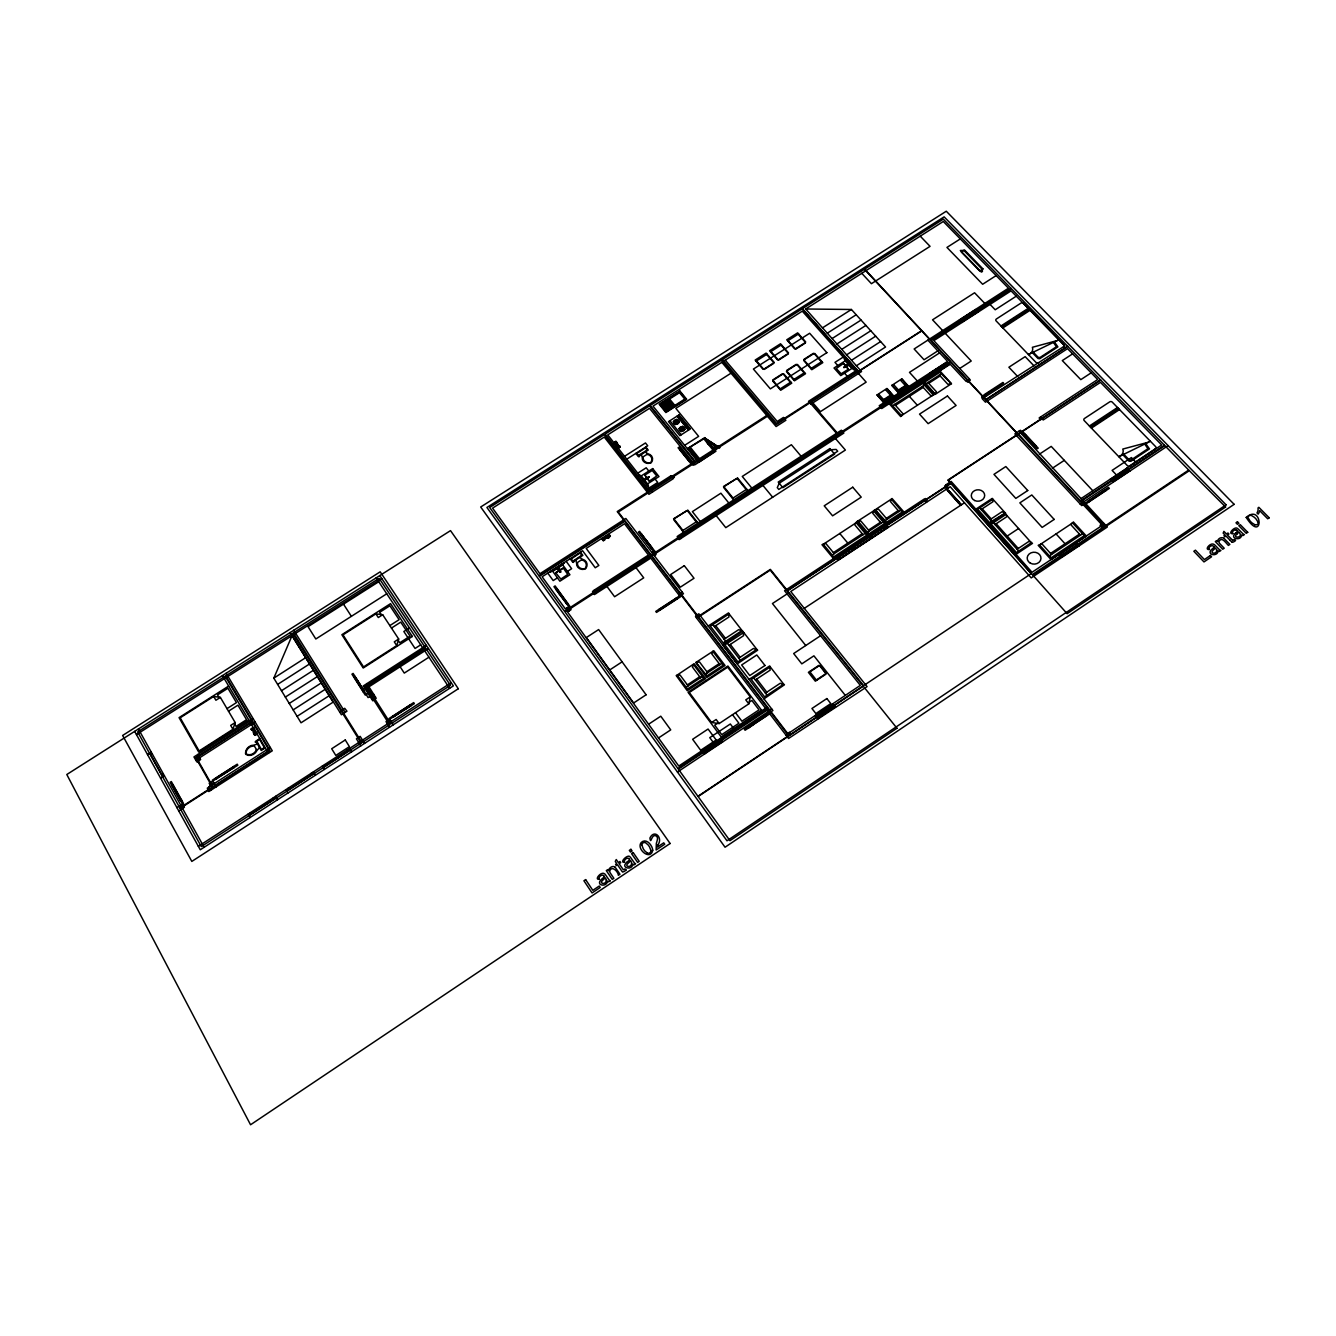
<?xml version="1.0" encoding="UTF-8"?>
<svg xmlns="http://www.w3.org/2000/svg" width="1336" height="1336" viewBox="0 0 1336 1336"><rect width="100%" height="100%" fill="white"/><g stroke="black" fill="none" stroke-linecap="round" stroke-linejoin="round"><path stroke-width="1.5" d="M557.63 569.119C561.036 566.13 561.821 577.169 558.248 569.67M581.861 555.158L573.094 561.053L571.223 559.2M571.14 558.999L579.908 553.071L581.761 554.908M683.297 429.173C680.024 432.613 680.642 425.249 683.347 428.739M677.669 421.925C674.847 425.867 674.53 418.318 677.653 421.692M608.615 870.621L607.763 869.636L606.31 870.604L612.255 879.405L613.859 878.32L610.619 873.51A7.899 7.365 -31.1 0 1 610.034 872.525L609.734 871.322A1.954 1.82 -31.7 0 1 609.8 870.738C611.955 865.01 618.418 872.141 618.351 875.314L619.954 874.245L616.03 868.483A8.601 7.999 -32 0 0 615.161 867.381M647.576 477.403L649.196 476.818L648.06 478.021M557.713 569.253L558.899 568.551L557.93 569.403M900.698 416.598L889.192 403.706L922.959 381.846L935.4 394.37L924.679 382.113L939.776 372.343L951.549 383.866L939.893 370.874M886.553 523.795L874.913 509.651L886.687 522.209L902.351 511.938L891.396 499.246L892.047 498.495L904.138 512.256M898.577 393.051L891.747 385.236L898.66 392.166L907.745 386.288L901.75 378.806L908.781 386.455M857.027 521.758L868.667 535.536L856.977 521.474L857.979 521.124L868.817 533.949L884.532 523.629L873.627 510.886L874.295 510.135L886.302 523.962M883.68 402.704L876.917 394.805L883.764 401.802L892.865 395.924L886.887 388.409L893.884 396.091M748.811 703.872L750.281 696.874L727.652 667.182L689.293 692.482L711.604 722.509L719.152 723.561L748.811 703.872L745.772 699.864L750.281 696.874M742.682 631.644L743.701 632.512L724.897 644.887L737.906 661.854L756.677 649.463L757.696 650.181L737.305 663.825L722.726 644.77L742.799 631.076L741.881 630.609L723.21 642.9L710.368 626.15L728.955 613.959L728.571 612.873L708.197 626.033M845.154 367.25C841.246 366.031 851.717 363.776 847.926 365.78M712.806 651.267L713.858 650.816L725.047 665.495L706.794 677.536L695.789 662.289L707.028 675.849L723.277 665.144L712.823 651.367L696.574 662.021M681.343 431.678L681.577 430.71M682.445 427.169L682.663 426.201M675.665 424.664L675.899 423.696M676.751 420.155L676.985 419.203M657.663 845.137C663.508 838.34 654.54 828.454 649.914 838.006C650.682 844.068 651.1 837.889 653.504 835.952C655.776 834.532 658.23 837.138 657.395 839.476A28.807 26.72 -28.1 0 1 656.343 843.317L656.143 849.98L664.727 844.235L663.741 842.816L657.379 847.091A7.582 7.098 -25.9 0 1 657.679 845.137M396.742 645.605L398.696 639.025L382.68 614.727L375.884 613.859L342.985 634.85L363.542 666.914L396.742 645.605L394.287 641.848L398.696 639.025M232.948 729.289L235.169 722.542L220.39 697.409L213.693 696.44L180.176 717.783L199.114 750.949L232.948 729.289L230.677 725.415L235.169 722.542M559.483 571.324L560.686 572.292L560.369 570.806M673.561 518.785L687.773 510.202M647.242 450.048L638.224 455.509M636.821 453.422L645.321 447.894L647.158 449.614M273.813 678.137L292.05 635.635L333.115 702.168L301.034 722.793L273.813 678.137L305.66 657.696M846.824 365.246L846.991 364.862M646.273 479.323L648.995 477.035L645.639 478.488M723.494 486.488L737.572 478.054M989.174 524.13L1005.524 512.89L989.558 522.56L977.685 509.233L992.782 499.263L992.281 498.378L975.848 509.166M763.975 698.878L784.466 684.767L783.514 684.283L764.559 696.858L751.266 679.506L770.12 667.015L769.72 665.896L749.045 679.373M848.393 369.254L843.6 363.425L848.443 369.22L841.146 373.763L836.286 368.519L843.35 363.459M644.787 475.098L649.212 481.227L656.761 476L652.202 470.489L644.82 475.065L649.496 481.194M259.518 747.609L256.98 750.465A7.398 6.246 -38.4 0 1 246.041 754.456A2.438 2.054 -38.6 0 1 245.507 753.521A7.415 6.262 -38.4 0 1 253.84 745.137L257.43 744.052M717.599 448.094L705.041 438.509L717.599 448.094L715.745 449.497L708.063 443.919M855.107 523.445L854.773 524.864L863.089 534.717M1236.652 534.283C1232.293 537.773 1241.662 538.475 1240.192 533.999A5.01 4.192 7.3 0 0 1239.123 532.563L1238.706 532.062A15.815 13.226 6.7 0 1 1236.718 534.166L1236.752 534.183M1235.499 533.281L1235.048 533.682A9.402 7.866 7.6 0 0 1234.314 534.433C1230.673 538.876 1241.445 541.147 1241.645 534.868A4.208 3.524 7.5 0 0 1242.847 535.619L1244.4 534.567A4.275 3.557 7.5 0 1 1242.981 533.782A17.685 14.713 7.5 0 1 1242.129 532.997L1238.739 529.557A8.45 7.081 7.1 0 0 1237.837 528.755C1235.199 525.215 1226.799 534.717 1232.911 533.565M627.202 862.021L626.701 862.455A9.268 8.667 -30 0 0 625.866 863.273C621.273 867.832 632.078 870.955 632.897 863.991A4.142 3.874 -29.2 0 0 633.949 864.86L635.635 863.741A4.208 3.925 -29 0 1 634.366 862.805A17.401 16.232 -27.6 0 1 633.681 861.904L630.943 857.979A8.35 7.782 -30.2 0 0 630.191 857.044C628.087 853.203 618.535 863.256 624.63 862.271M1071.489 523.662L1071.222 525.098L1080.457 535.168M846.774 365.329C842.131 368.369 851.834 363.926 845.07 367.266L844.569 366.832M646.24 479.14L647.793 477.971M645.288 478.722L645.889 479.54M717.415 447.961L715.779 449.13L707.312 443.051M902.501 414.928L902.802 413.575L894.602 404.407M610.285 880.725L608.598 881.843A4.158 3.891 -32.3 0 1 607.546 880.975C606.995 887.321 596.157 885.835 600.515 880.257A9.302 8.684 -33.1 0 1 601.267 879.522L601.851 878.988A19.94 18.47 -32.6 0 0 604.406 876.6L604.289 876.416M1050.564 553.438L1079.505 534.116M1049.411 555.893L1082.561 533.765M787.088 733.848L789.509 732.228L790.778 733.865L787.138 736.303L786.086 734.934L787.305 734.115M789.743 732.512L860.334 685.368L784.566 590.762L923.928 499.246L926.566 502.269M815.494 715.829L833.096 704.072M1103.736 523.278L1100.029 525.349L1101.415 526.835L1104.889 524.514M786.553 735.852L790.361 733.314M1100.747 526.367L1032.027 572.292L951.115 481.394L945.821 484.868L948.476 487.857M1059.448 554.473L1076.398 543.151M817.599 718.551L835.217 706.777M1061.736 556.995L1078.703 545.656M818.968 665.328L808.397 672.359L815.344 681.193L825.949 674.146M809.9 671.858L819.235 665.662M765.545 708.347L678.788 766.046L567.533 611.971L571.056 609.7L559.467 594.286M1080.874 498.712L1161.669 444.988L1100.48 382.363L1043.266 419.938L1040.544 417.032M702.552 750.749L720.288 738.958M1110.684 479.373L1127.317 468.318M704.573 753.487L722.308 741.68M771.674 708.915L767.899 711.437L769.903 713.758L754.088 724.079M1112.988 481.795L1129.621 470.723M677.452 772.024L768.116 711.721M1080.173 504.206L1168.115 445.606M816.329 680.024L825.681 673.812M753.37 723.127L744.286 729.172L745.104 730.258L754.189 724.212M753.671 722.926L770.288 711.871M748.11 727.001L765.561 715.228L766.279 716.163M770.488 712.138L772.909 710.535L698.828 613.792L696.473 615.328M1088.556 500.967L1105.189 489.911M748.644 727.702L766.096 715.929M1017.047 549.313L1028.77 541.514L1030.457 541.748M1089.057 501.518L1105.69 490.446M1085.817 504.023L1109.331 488.375L1108.412 487.406L1081.692 505.592L1014.876 433.883L1020.403 430.259L1021.856 431.812M1031.709 542.433L1016.462 552.586L991.195 524.213L1006.325 514.193M1016.045 554.323L1032.528 543.351M1039.542 544.938L1072.591 522.927M658.514 737.956L670.722 729.874L660.769 716.196L648.595 724.229M990.11 519.62L1002 511.738L1004.355 512.774M820.571 635.719L793.668 653.538L801.8 663.858L813.908 655.826L845.304 695.388M755.341 679.957L770.171 670.138L769.67 667.315M994.969 524.547L1006.609 516.832L1006.81 515.429M711.604 722.509L716.146 719.503L719.152 723.561M717.482 723.327L714.71 725.164L721.757 734.65L738.908 723.244L732.495 714.693M749.145 702.318L751.901 700.481L759.032 709.867L741.931 721.223L735.501 712.706M765.428 693.083L780.308 683.214L783.063 684.583M1007.177 536.07L1018.566 528.522M804.272 608.364L964.458 502.787M705.659 674.045L721.908 663.341M1039.425 454.156L1051.215 446.391L1092.815 490.763M686.136 687.188L702.435 676.45M1089.408 426L1117.497 407.497M738.791 658.164L753.521 648.444L756.226 649.764M1090.092 426.702L1118.165 408.181M1090.76 427.403L1118.85 408.883M1091.428 428.121L1119.518 409.567M981.108 509.534L992.982 501.701L992.431 499.497M1052.467 468.168L1064.308 460.352M832.161 555.024L865.16 533.348M924.128 499.497L925.564 498.545L926.967 500.165L926.249 501.902M946.038 485.102L944.602 486.053L961.569 504.757M836.085 557.413L885.935 524.681M1024.512 435.068L1025.463 434.45M838.123 559.901L888.006 527.119M948.159 487.506L946.022 488.909L955.073 499.13M787.088 593.919L772.442 603.538L805.758 645.538M948.142 491.314L949.094 490.679M724.095 639.243L738.758 629.607L741.43 630.909M677.118 675.097L694.169 663.708L705.575 678.638L687.255 690.712L676.183 675.548L677.218 675.198L687.489 689.009L703.805 678.27L693.467 664.51M677.469 675.515L680.057 675.031L688.124 685.886M693.718 664.827L692.349 666.948L700.465 677.753M696.924 662.439L699.513 661.955L707.629 672.743M713.123 651.784L711.771 653.889L719.937 664.627M728.938 645.321L743.618 635.652L743.15 632.897M1035.083 446.408L1036.018 445.773M958.463 502.954L959.415 502.336M706.878 671.741L719.169 663.641M687.372 684.867L699.713 676.751M696.674 615.579L695.488 616.347L696.457 617.616L770.371 569.386L787.372 590.579L950.714 483.281L947.892 480.092L1017.748 434.233L950.881 362.273L651.834 555.86L698.277 616.564M857.862 521.04L873.627 510.886M875.715 509.4L891.329 499.13M823.277 544.303L856.192 522.727M858.246 521.441L860.785 520.94L869.302 531.01M873.894 511.187L872.642 513.174L881.192 523.211M876.049 509.767L878.587 509.283L887.154 519.286M891.663 499.547L890.411 501.534L899.011 511.504M1091.178 372.844L1080.807 379.641L1062.304 360.586L1072.608 353.856M714.359 626.567L728.972 616.981L728.504 614.243M833.397 552.62L862.221 533.682M868.5 530.075L880.391 522.276M886.369 518.351L898.21 510.569M867.398 532.262L883.096 521.958M885.25 520.539L900.915 510.252M1021.172 433.499L1023.276 432.112L1038.206 448.144L1037.27 448.762L1021.622 431.962M1042.731 419.354L1040.827 419.354M609.734 669.937L622.125 661.821M682.312 592.232L678.655 594.62L650.766 558.081L594.42 594.57L592.533 591.414L594.002 590.462M680.926 595.004L655.759 611.42L656.51 612.422L680.525 596.758L678.805 594.52M659.45 609.35L676.417 598.277M681.126 595.255L683.464 593.735L625.832 518.485L539.928 573.728L492.566 508.131L604.273 437.089L648.929 494.303L673.277 478.672L670.973 475.766L650.198 489.11M659.85 609.901L676.834 598.829M1002.234 327.27L1029.538 309.601M248.813 815.544L276.385 797.692M286.789 790.962L314.194 773.21M323.095 767.448L350.366 749.797M1002.868 327.921L1030.156 310.253M932.194 375.416L948.309 364.978M654.323 555.692L656.059 554.557L638.424 532.112L639.577 531.377L645.121 538.892M926.098 383.666L941.195 373.88M892.582 405.71L924.362 385.152M928.72 383.332L940.143 375.917M895.454 405.359L923.209 387.39M959.716 368.486L971.222 361.021L945.237 333.299M901.433 415.613L933.296 394.955M935.217 393.652L936.419 391.765L927.935 382.48M950.364 383.833L947.875 384.317L939.358 375.065M935.551 394.12L950.731 384.183M640.629 534.985L641.764 534.25M556.093 589.627L557.262 588.875M1016.262 296.191L995.203 309.768L990.043 304.408M674.329 518.735L686.838 510.653M724.229 486.521L736.637 478.505M937.822 350.867L924.061 359.768L914.141 348.98L1008.463 288.209L943.283 221.492L805.675 309L861.553 371.542L810.952 404.123L808.53 401.318L855.641 371.007L802.285 311.154L652.987 406.111L698.461 462.473L694.937 464.744L649.513 408.315L607.763 434.868L652.486 492.032M939.659 352.854L909.482 372.36L917.364 381.027M877.418 394.704L886.469 388.759M892.298 385.085L901.332 379.173M877.568 394.871L879.055 394.571L884.031 400.165M886.653 389.01L885.935 390.129L890.912 395.706M892.448 385.252L893.934 384.968L898.928 390.513M901.516 379.407L900.798 380.526L905.808 386.071M404.39 708.581L389.11 718.467L393.268 724.813M404.691 708.397L413.676 702.586L414.344 703.621L405.376 709.433M651.317 548.946L652.469 548.194M392.868 716.38L410.169 705.041M566.447 603.922L567.616 603.171M883.564 399.648L890.461 395.189M898.46 389.995L905.34 385.553M393.302 717.065L410.603 705.709M682.412 530.81L696.757 521.524M732.495 498.411L746.724 489.21M882.929 400.867L892.03 394.988M897.825 391.231L906.91 385.352M386.922 723.21L390.68 720.772M1000.981 325.967L1028.269 308.315M198.346 846.323L451.217 682.679M654.657 551.033L652.051 552.72L654.69 551.1L645.271 538.809M678.554 535.569L841.363 430.209L843.851 433.064L679.122 539.627L677.168 536.554L678.605 535.619L680.909 538.575M567.132 607.847L569.771 606.143L555.125 585.919L553.972 586.671L559.3 594.052M1001.616 326.619L1028.904 308.967M930.14 373.195L946.255 362.774M420.706 644.837L415.062 648.461L403.839 631.51L409.451 627.92M856.393 365.763L885.551 347.009L851.399 309.484L805.675 309M996.138 275.583L982.645 284.267L946.957 247.427L960.3 238.91M181.729 800.214L180.494 801.015L172.16 785.334M216.131 778.053L233.733 766.747M216.482 778.637L234.067 767.332M265.313 747.859L261.238 750.498L255.727 741.179L259.802 738.558M854.005 369.17L844.836 358.9M426.351 645.388L363.208 685.986L372.777 700.815L376.184 698.26L366.932 683.598M213.727 782.562L209.919 785L210.487 786.002M176.903 807.612L183.516 803.454L171.325 781.543L170.106 782.328L174.548 790.311M270.323 747.509L208.8 787.088L210.687 790.428M208.833 787.154L207.314 788.14L208.833 791.547L272.277 750.799L226.151 673.244M921.556 330.727L858.397 371.375L802.452 308.666L864.442 269.254L950.197 361.538L838.206 434.016L810.768 402.303L921.723 330.911M365.246 689.192L428.438 648.528M363.275 691.998L364.461 691.23M178.773 810.985L184.401 807.261L174.699 790.578M550.348 572.242L564.31 563.091M602.135 538.876L603.371 538.158L603.505 539.043M607.696 535.285L608.932 534.584L609.884 536.304M603.104 538.508L604.957 537.322M606.344 536.421L608.197 535.235L609.166 536.771M605.258 537.723L602.419 539.727L603.12 540.663L604.807 539.577L604.106 538.659M607.379 536.354L609.667 535.068L610.368 536.003L608.682 537.072L607.98 536.154M558.181 569.804L559.951 570.906M559.233 569.153L559.984 570.789M607.429 537.974L608.748 537.89L607.429 537.974A6.029 5.177 -20.4 0 0 606.661 536.671L607.312 536.254A6.029 5.177 -19.9 0 0 608.364 537.373M343.218 709.266L344.705 708.297L346.959 711.203L341.415 714.777L290.096 632.579M367.918 693.351L365.229 695.087L351.936 674.179L353.121 673.411L357.964 681.026M555.676 572.96L563.241 568.017L567.75 574.413L560.836 579.089L555.642 572.66L563.291 568.101M339.711 712.055L343.452 709.65M428.94 657.195L404.274 673.093L400.115 666.747M369.888 696.44L368.085 697.592L358.131 681.276M369.988 696.624L373.713 694.219M557.446 577.853L553.204 580.575L547.91 573.278M567.466 571.39L571.624 568.718L566.297 561.454M959.749 320.039L975.631 309.802M371.709 699.329L375.449 696.924M961.786 322.193L977.685 311.939M1040.644 544.203L1042.347 544.337L1051.515 554.49M277.637 684.399L309.534 663.975M281.478 690.729L313.426 670.271M391.481 628.07L400.75 622.125L410.069 636.17L399.765 642.766L398.262 640.478M248.813 720.02L198.73 752.085L179.057 717.632L228.656 686.053M285.353 697.075L317.333 676.6M836.904 343.97L865.895 325.416M160.604 778.187L164.395 775.765M253.322 718.918L193.954 756.928L196.075 760.668L199.866 758.247M637.74 473.195L646.207 467.767L648.812 471.074M684.633 445.322L698.644 436.354L675.832 408.348L731.026 373.178M639.526 474.647L648.16 485.97M639.243 475.115L648.444 485.502L647.726 485.97M195.824 760.201L255.226 722.141M679.924 450.048L680.859 449.447M793.534 379.691L804.573 372.627M810.835 368.602L821.857 361.555M289.244 703.454L321.258 682.946M779.756 389.16L790.812 382.063M841.747 349.381L870.771 330.777M252.504 728.304L251.084 729.205L251.719 730.291L253.139 729.389M253.389 727.736L251.469 729.272M705.124 438.058L687.639 448.562L704.757 437.607L715.896 451.267L698.728 462.306L715.528 450.8M251.652 729.59L254.174 727.97M251.853 729.907L254.024 728.821M691.363 448.595L690.512 449.13L699.012 459.667L699.864 459.116M254.825 730.157L253.105 731.26L253.84 732.512L255.56 731.41M255.009 731.894A6.246 5.26 -37.5 0 1 253.406 732.729L253.907 733.581A6.262 5.294 -37.8 0 1 255.36 732.462M171.876 785.518L173.096 784.733M256.295 732.813L255.66 733.648M254.441 734.299L255.61 733.548M254.625 734.616L257.163 732.996M293.152 709.884L325.182 689.326M843.216 357.079L834.967 362.357L837.806 365.563M846.606 354.825L875.681 336.171M254.825 734.95L256.996 733.848M256.111 734.416L254.708 735.318L254.057 734.232L255.343 733.113L256.245 734.633L255.076 735.368L254.174 733.865M688.808 461.104L689.743 460.502L680.642 449.581M353.873 677.218L355.059 676.45M649.246 487.907L657.746 482.446L655.091 479.056M256.378 742.282L255.093 741.897L256.646 742.732M297.093 716.33L329.14 695.739M671.123 475.95L672.91 475.967M692.766 462.039L690.645 463.392L678.087 447.76L679.022 447.159L692.215 463.559M851.483 360.286L880.608 341.582M672.96 478.255L674.363 477.353L673.144 475.8M694.62 464.344L693.217 465.245L691.981 463.709M147.528 754.573L151.302 752.168M150.868 755.09L152.387 754.122M226.986 708.648L236.439 702.619L227.922 688.257L217.534 694.87L218.904 697.192M624.547 456.311L645.472 442.951L647.71 445.773L626.768 459.166M778.437 359.718L788.04 353.589M795.638 348.729L805.207 342.617M228.489 711.203L237.942 705.174L246.542 719.686L236.071 726.4L234.668 724.045M763.975 369.087L773.594 362.941M764.242 369.421L773.878 363.275M778.721 360.035L788.323 353.906M795.922 349.063L805.491 342.934M382.68 614.727L378.305 617.533L375.884 613.859M832.094 338.559L861.035 320.072M786.62 370.473L796.256 364.31M803.871 359.434L813.474 353.288M772.859 379.892L782.529 373.713M786.904 370.79L796.54 364.628M804.155 359.751L813.774 353.606M389.845 625.599L399.113 619.67L389.895 605.776L379.691 612.289L381.178 614.543M773.143 380.226L782.812 374.047M161.79 774.763L163.309 773.778M136.456 734.583L381.779 578.571M378.739 581.728L308.048 626.684L315.814 638.992L386.755 593.785M660.619 403.856L679.072 392.116M678.822 393.101L660.919 404.507L666.163 410.954L684.099 399.531M661.888 405.693L669.637 400.767M662.038 405.877L669.787 400.95M662.539 406.495L670.288 401.551M662.689 406.678L670.438 401.735M663.14 407.229L670.889 402.286M663.291 407.413L671.039 402.47M663.758 407.998L671.507 403.071M663.909 408.181L671.657 403.255M664.359 408.732L672.108 403.806M664.51 408.933L672.259 403.99M664.961 409.484L672.709 404.541M665.111 409.668L672.86 404.724M614.777 442.249L616.096 441.398L616.831 442.35L615.512 443.185M614.927 442.433L616.013 441.748M665.562 410.219L673.311 405.276M613.875 443.519L616.23 442.016M665.712 410.402L673.461 405.459L669.119 400.132M615.362 443.001L616.447 442.3M616.163 444.521L615.712 443.936A5.878 4.91 -18.6 0 0 617.032 442.917L617.616 443.652A5.895 4.943 -18.4 0 0 616.096 444.437M666.747 411.421L685.234 399.648M615.595 444.888L617.199 443.853L618.05 444.955L616.447 445.974M220.39 697.409L215.914 700.248L213.693 696.44M618.334 446.808L619.436 446.107M617.282 447.894L619.654 446.391M619.871 446.675L618.1 448.078M618.935 447.56L620.255 446.708L619.52 445.773L618.201 446.608L619.136 445.74L620.171 447.059M770.521 351.819L781.476 344.838M787.689 340.88L798.611 333.916M756.092 361.154L767.064 354.157M827.285 333.198L856.192 314.762M822.508 327.838L851.399 309.484M824.395 543.585L826.015 543.719L834.249 553.655M932.194 395.656L930.658 395.556L922.358 386.438M645.772 478.589L647.81 477.87M1209.397 549.463C1203.669 550.415 1210.717 541.531 1214.341 544.62A8.45 7.114 6.9 0 1 1215.242 545.439L1218.616 548.896A17.669 14.813 7.3 0 0 1219.467 549.68A4.258 3.59 7.2 0 0 1220.887 550.465L1219.334 551.517A4.208 3.54 7.2 0 1 1218.131 550.766C1218.115 556.661 1207.193 555.492 1210.8 550.332A9.402 7.916 7.3 0 1 1211.468 549.647L1212.003 549.163A20.073 16.9 6.2 0 0 1214.257 546.958M599.296 879.238C593.769 880.357 601.217 870.554 604.857 874.011A8.383 7.799 -33.2 0 1 605.609 874.946L608.331 878.888A17.451 16.282 -30.7 0 0 609.016 879.789A4.225 3.941 -32.1 0 0 610.285 880.725M1150.413 441.281L1118.833 456.728A7.398 6.162 1.5 0 0 1122.791 449.063L1148.593 442.166M1058.964 339.728L1028.419 354.524A7.064 5.778 -3.2 0 0 1032.377 347.293L1057.21 340.58M602.185 538.926L603.605 540.345M1233.095 540.245L1234.264 539.51L1235.6 540.512M623.745 869.703L624.997 868.918L626.133 870.07M673.194 421.625L674.296 421.725M678.354 422.126L679.456 422.243M678.872 428.622L679.974 428.739M684.049 429.14L685.151 429.257M844.936 366.481L843.851 367.65L845.454 367.049M1254.771 524.664L1251.899 522.844A27.037 22.361 7.5 0 1 1250.112 521.057L1247.991 517.633A2.755 2.288 7.2 0 1 1251.448 515.462L1254.304 517.283A27.839 23.28 7.2 0 1 1256.107 519.069L1258.195 522.343M647.275 853.019L644.77 850.915A26.536 24.733 -25.1 0 1 643.317 848.861L641.814 844.987M1232.527 540.145L1227.45 535.035L1228.936 534.016L1227.968 533.014L1226.481 534.016L1223.893 531.361L1223.175 533.131L1224.995 535.018L1223.91 535.753L1224.895 536.755L1225.98 536.02L1230.239 540.429M645.154 452.052L647.943 453.756A6.981 5.895 -17.5 0 1 651.35 462.557A2.288 1.937 -17.4 0 1 650.348 463.191A6.981 5.878 -17.4 0 1 642.232 457.396L641.347 454.474M579.657 557.429L582.463 559.25A7.131 6.162 -21.8 0 1 585.752 568.551A2.355 2.021 -21.7 0 1 584.734 569.22A7.131 6.162 -21.6 0 1 576.584 563.04L575.749 559.951M623.194 869.569L619.119 863.724L620.722 862.638L619.937 861.486L618.334 862.572L616.247 859.516L615.261 861.47L616.731 863.64L615.562 864.425L616.347 865.578L617.516 864.793L620.956 869.819A9.602 8.951 -30 0 0 622.242 871.456M934.549 394.537L922.959 381.846M614.293 442.967L615.812 444.754M1054.405 341.949L1057.895 346.876L1039.709 358.749L1037.988 358.499L1032.327 352.637M1053.486 342.383L1056.358 346.809L1039.976 357.514L1038.189 357.33L1033.246 352.186M1145.687 443.585L1149.478 448.879L1130.841 461.304L1129.003 461.137L1122.875 454.758M1144.752 444.053L1147.925 448.729L1131.007 460.018L1129.204 459.868L1123.827 454.29M920.237 236.155L930.056 246.342L871.423 283.7L861.787 273.312M984.816 303.439L974.579 292.784L932.545 319.822L942.665 330.61M1135.834 462.156L1131.408 457.563L1112.103 470.389L1116.495 475.015M1034.064 365.93L1025.163 356.645L1008.88 367.233L1017.748 376.568M975.38 309.518L977.952 312.206M1127.033 468.017L1129.905 471.024M974.495 310.52L960.885 319.304M1128.436 471.508L1114.174 481.01M974.796 311.204L976.332 312.824M1125.897 469.253L1127.617 471.074M961.619 319.688L963.156 321.308M1112.12 478.422L1113.84 480.242M959.498 319.772L962.054 322.46M1110.4 479.073L1113.272 482.096M1040.594 419.504L1039.141 417.951L1097.708 379.524L1067.531 348.646L985.467 402.186L982.227 398.712L1064.825 345.874L1011.068 290.864L933.814 340.663L969.619 379.14L966.145 381.395L950.197 364.21L881.743 408.532L879.222 405.71L947.625 361.438L927.869 340.146M1104.972 489.694L1105.891 490.663M1088.356 500.75L1089.257 501.735M1237.553 530.876L1237.72 531.043A20.09 16.8 6.5 0 1 1235.466 533.248M1025.246 434.584L1035.901 445.857M1019.001 431.177L1107.26 527.069L1031.208 577.904L950.197 486.721L790.745 591.514L867.081 686.604L788.557 738.474L696.306 617.716M969.418 379.274L970.287 380.209L967.682 382.196L966.629 381.077M985.5 396.575L983.914 394.871L1002.918 382.48L1003.637 383.232L981.659 397.243L982.712 398.378M946.005 362.49L948.577 365.262M945.103 363.509L931.292 372.443M945.387 364.21L946.923 365.88M1073.326 521.892L1086.335 536.02L1051.031 559.584L1038.172 545.305M1072.274 522.593L1084.281 535.653L1051.115 557.797L1039.224 544.604M932.044 372.861L933.58 374.531M929.889 372.911L932.444 375.7M1076.115 542.833L1078.987 545.973M1074.946 544.119L1076.666 545.99M933.58 395.256L922.809 383.449L891.062 404.006L901.716 415.93M1056.091 533.916L1065.043 543.769M1060.918 553.488L1062.621 555.392M1059.164 554.156L1062.02 557.312M909.348 396.358L917.381 405.276M992.882 499.163L1004.856 512.473M1005.941 514.46L1031.308 542.7M996.172 523.745L1018.266 548.495M982.21 508.799L991.212 518.886M993.383 522.777L1018.667 551.117M979.672 507.914L991.562 521.24M858.48 373.529L866.162 382.146L820.438 411.638L812.856 402.887M853.888 369.538L844.269 358.966L853.754 369.621M844.552 373.178L847.358 376.334M948.877 490.83L959.215 502.47M948.259 491.23L958.68 502.82M955.257 499.33L960.617 505.375M805.708 341.966L797.659 332.848L786.737 339.795L794.77 348.946M798.193 334.167L805.291 342.233M814.643 353.389L822.809 362.64L811.804 369.705L803.654 360.419M814.242 353.656L821.44 361.822M788.09 340.613L795.17 348.696M804.072 360.152L811.253 368.335M788.541 352.921L780.541 343.753L769.586 350.733L777.552 359.935M781.059 345.089L788.123 353.188M797.408 364.411L805.541 373.713L794.486 380.793L786.403 371.458M797.007 364.678L804.155 372.894M770.939 351.552L777.97 359.668M786.82 371.191L793.951 379.424M774.095 362.29L766.129 353.088L755.157 360.069L763.09 369.32M766.647 354.424L773.678 362.557M783.681 373.813L791.764 383.165L780.692 390.262L772.642 380.877M783.263 374.08L790.394 382.33M835.434 438.509L845.387 450.048L725.782 527.653L716.23 515.696M756.51 360.887L763.507 369.053M773.06 380.61L780.157 388.893M885.668 524.38L888.273 527.419M886.803 527.904L871.673 537.857M884.232 525.315L886.837 528.371M725.264 360.135L777.218 421.458L783.464 417.433L785.869 420.255L776.116 426.535L721.841 362.323M869.836 535.252L871.389 537.089M801.116 456.244L791.38 444.721L742.265 476.434L751.851 488.141M870.705 538.491L855.524 548.461M868.383 536.204L869.936 538.041M855.925 522.393L866.73 535.185L833.697 556.895L823.009 543.969M853.704 545.84L855.24 547.693M854.556 549.096L839.342 559.099M852.001 546.491L853.804 548.645M839.76 533.498L847.826 543.134M837.522 556.461L839.058 558.331M835.818 557.112L838.39 560.202M821.957 544.654L833.514 558.648M762.956 485.436L772.659 497.243M680.208 392.233L685.485 398.646M679.974 393.218L684.333 398.546M737.773 478.221L747.926 490.679M737.238 478.572L746.189 489.544M703.872 438.843L714.276 451.601M670.037 399.531L674.396 404.875M678.972 415.646L689.61 428.722M683.03 421.124L684.967 423.512M682.379 421.541L684.316 423.929M677.82 416.381L688.441 429.457M677.101 416.147L688.474 430.159M660.368 404.858L665.595 411.304M724.112 487.039L733.03 498.061M669.904 420.74L681.243 434.768M723.578 487.389L733.681 499.881M690.428 447.443L700.782 460.269M688.574 448.662L698.912 461.488M688.29 448.846L698.628 461.655M728.821 503.037L720.889 493.201L692.382 511.621L700.214 521.541M680.124 449.915L689.025 460.97M820.02 665.462L826.132 673.177M819.653 665.712L825.748 673.428M645.806 446.992L648.244 450.065L638.257 456.461L635.836 453.372M687.957 510.385L697.943 523.011M687.422 510.719L696.223 521.875M639.927 455.392L638.959 456.879L639.443 455.693M809.633 671.524L816.597 680.358M636.905 453.839L638.124 455.376M832.829 703.738L835.484 707.111M833.965 707.612L833.43 706.944L818.333 717.031L818.851 717.699M831.576 705.074L833.18 707.111M616.748 442.684L615.712 441.364L614.627 442.066L615.829 443.869M617.132 445.539L619.086 447.744M674.196 519.27L682.963 530.459M616.664 445.84L618.167 448.044M673.661 519.62L683.598 532.312M816.997 714.827L818.584 716.864M815.227 715.495L817.866 718.885M729.072 613.825L742.048 630.542M743.718 632.462L756.861 649.396M770.254 666.881L783.698 684.199M730.291 644.436L740.161 657.262M715.712 625.682L725.448 638.341M756.727 679.039L766.814 692.182M712.806 624.547L725.665 641.28M727.352 643.284L740.378 660.235M753.738 677.87L767.048 695.204M641.631 534.333L652.319 548.294M641.514 534.417L652.202 548.361M640.879 534.817L651.567 548.779M676.25 598.044L677.018 599.046M636.003 567.65L643.718 577.853L614.593 596.741L606.962 586.454M609.416 535.218L610.268 536.354L609.082 537.122L608.231 536.003M608.014 534.534L609.533 536.538M606.21 536.254L607.229 537.606L605.843 538.508L604.824 537.139M659.266 609.116L660.034 610.118M747.926 726.751L748.745 727.836M603.855 538.809L604.707 539.928L603.521 540.696L602.67 539.577M603.621 538.959L604.323 539.894M602.452 538.107L603.955 540.111M734.215 729.189L730.324 723.995L709.767 737.656L713.624 742.883M720.037 738.608L722.559 742.014M580.425 552.119L582.847 555.392L572.576 562.005L570.171 558.732M721.039 742.515L720.538 741.831L705.341 751.951L705.842 752.636M718.768 739.96L720.288 742.014M574.28 560.903L573.261 562.456L573.795 561.203M596.173 593.434L593.902 590.345L648.444 555.058L624.53 523.745L586.187 548.411L598.862 565.445L595.238 567.767L582.596 550.733L542.132 576.768L565.295 608.865L567.048 607.73L569.303 610.836M704.072 749.73L705.592 751.784M702.302 750.398L704.823 753.821M563.892 563.007L550.332 571.725M556.995 589.042L567.349 603.338M556.244 589.527L566.715 603.755M630.492 860.768L630.876 861.303A4.943 4.609 -30.1 0 1 631.678 862.956C631.678 868.467 623.511 866.747 628.271 863.073A15.631 14.529 -29.9 0 0 630.525 860.802M379.791 575.582L453.355 685.902L200.266 849.779L134.669 731.376M376.167 577.87L449.631 688.307M629.573 859.399L629.707 859.616A19.873 18.437 -29.8 0 1 627.168 861.987M410.085 704.907L410.753 705.942M343.486 604.139L351.385 616.33M405.292 709.299L386.004 721.59L389.511 727.252M392.717 716.146L393.385 717.181M354.14 677.035L363.542 691.831M293.753 630.258L345.156 712.372M364.578 743.384L360.186 736.37L356.411 738.808L360.803 745.839M349.548 748.477L351.602 751.784M347.293 749.947L348.111 751.266M324.564 764.643L325.383 765.979M322.293 766.112L324.314 769.452M313.392 771.874L315.413 775.214M311.121 773.344L311.923 774.696M222.461 675.582L268.503 753.22M253.606 728.638L254.591 730.308M255.343 731.56L256.328 733.23M253.105 728.955L254.09 730.625M254.959 731.794L255.827 733.548M288.275 788.14L289.077 789.476M253.406 732.729L253.907 733.581M285.988 789.609L287.975 792.983M275.6 796.34L277.571 799.713M273.296 797.826L274.097 799.178M233.6 766.513L234.218 767.565M250.333 812.689L251.118 814.041M248.028 814.175L249.982 817.582M215.998 777.819L216.616 778.888M197.728 754.506L200.6 759.549L197.127 762.138L196.225 760.568M216.198 786.887L212.357 780.157L237.24 764.175L237.841 765.227L209.167 783.313L210.069 784.9M172.828 784.917L181.446 800.398M138.426 729.005L204.124 847.274M149.782 753.137L162.892 776.734M1216.678 549.898C1217.48 554.707 1208.913 553.755 1213.238 550.081A15.798 13.31 6.4 0 0 1215.242 547.977M606.277 879.94C606.527 885.384 598.127 883.747 602.92 880.057A15.698 14.562 -32.7 0 0 605.191 877.752L605.525 878.286A4.96 4.626 -33.1 0 1 606.327 879.923M650.966 850.548L649.463 846.824A27.471 25.601 -29.9 0 0 647.993 844.786L645.505 842.682A2.722 2.522 -27.5 0 0 641.647 844.987M1063.54 346.709A1.754 1.419 -2.1 0 0 1063.84 344.705L1023.359 303.289A1.72 1.386 -3.9 0 0 1020.954 303.105L996.456 318.937A1.72 1.386 -4.5 0 0 996.122 320.907L1036.252 362.691A1.754 1.436 -2.6 0 0 1038.707 362.908M716.998 445.773A2.839 2.405 -14.5 0 1 719.419 447.443L719.185 447.276A2.672 2.255 -14.5 0 0 717.232 445.94M599.029 879.305A3.507 3.273 -32.8 0 1 602.803 875.147A2.388 2.221 -32.8 0 1 604.056 876.199M615.311 867.164A3.941 3.674 -31.5 0 0 610.201 867.799A4.125 3.841 -31.6 0 0 608.598 870.621M625.899 869.953A4.242 3.958 -30.7 0 1 622.409 871.974M624.38 862.338A3.49 3.256 -29.8 0 1 628.12 858.213A2.371 2.221 -29.8 0 1 629.373 859.248M651.116 850.531A2.822 2.639 -27.5 0 1 647.208 853.17M1209.13 549.514A3.54 2.989 7 0 1 1212.403 545.706A2.405 2.021 6.9 0 1 1213.84 546.608M1215.626 548.461A5.01 4.225 7 0 1 1216.712 549.881M1223.926 538.408A8.684 7.298 7 0 1 1224.878 539.276L1229.871 544.403L1228.385 545.405C1225.329 542.299 1221.688 536.354 1218.966 541.431A1.971 1.653 7 0 0 1218.95 542.082L1219.434 543.151A7.983 6.697 7.1 0 0 1220.169 544.019L1224.21 548.228L1222.724 549.23L1215.326 541.548L1216.662 540.646L1217.697 541.497A4.158 3.49 7 0 1 1218.866 538.909A3.975 3.34 7 0 1 1224.06 538.224M1231.809 541.848A9.736 8.133 7.4 0 1 1230.289 540.412M1235.332 540.395A4.292 3.59 7.3 0 1 1232.043 542.299M1232.644 533.632A3.54 2.956 7.2 0 1 1235.883 529.841M1235.917 529.808A2.405 2.021 7.2 0 1 1237.336 530.743M1258.362 522.326A2.872 2.388 7.5 0 1 1254.721 524.798M1246.204 517.416C1263.739 544.804 1262.954 502.753 1246.204 517.416M264.378 747.559L261.422 749.496L256.796 741.146L259.702 739.61L264.378 747.592M644.687 479.257L644.687 479.206M652.736 850.28C650.582 861.085 635.903 849.145 641.213 842.498C646.223 837.639 652.436 845.304 652.736 850.28M616.497 444.771L617.599 444.671L616.497 444.771M605.625 537.573L606.761 537.523L605.642 537.506M253.539 731.543L254.658 731.393L253.539 731.46M779.205 483.248L777.285 487.623L778.788 489.444L837.705 451.234L836.169 449.43L830.875 449.748L779.205 483.248M719.67 447.744L704.707 438.041L719.67 447.744M1210.366 555.525L1204.387 559.567L1195.436 550.181L1193.833 551.267L1203.986 561.922L1211.568 556.778L1210.366 555.525M1247.724 532.312L1246.254 533.315L1238.806 525.699L1240.276 524.697L1247.724 532.312M1269.2 517.8L1267.714 518.785L1259.631 510.619A12.057 10.02 6.9 0 1 1258.161 514.126L1256.992 512.907A9.769 8.116 6.9 0 0 1257.994 507.947L1258.829 507.313L1269.2 517.8M1237.453 521.808L1235.984 522.81L1237.42 524.28L1238.906 523.294L1237.453 521.808M1226.097 504.824L726.984 840.795L486.922 507.48L944.135 216.866L1226.097 504.824M896.974 728.237L729.957 840.695L698.11 796.54L863.256 686.186L896.974 728.237M1225.596 506.995L1067.113 613.692L1032.895 575.215L1189.324 470.673L1225.596 506.995M1234.147 504.34L725.047 847.224L480.693 506.995L946.272 211.238L1234.147 504.34M585.636 879.606L583.915 880.758L592.048 892.949L600.231 887.455L599.263 886.018L592.817 890.344L585.636 879.606M630.926 849.312L629.34 850.364L630.509 852.067L632.095 850.999L630.926 849.312M633.214 852.618L631.611 853.687L637.623 862.405L639.209 861.336L633.214 852.618M670.104 843.5L250.55 1124.762L66.8 774.513L450.516 530.626L670.104 843.5M826.85 698.561L811.937 708.497L815.879 713.558L830.808 703.588L826.85 698.561M788.641 735.718L697.943 796.306L678.371 769.152L768.417 709.266L788.641 735.718M863.089 685.969L789.142 735.385L698.594 616.981L770.221 570.121L863.089 685.969M1031.141 573.678L863.59 685.635L787.539 590.796L950.898 483.482L1031.141 573.678M1103.786 526.818L1032.327 574.58L948.309 480.142L1017.932 434.434L1103.786 526.818M1188.723 470.055L1104.755 526.167L1081.425 501.084L1164.825 445.623L1188.723 470.055M716.179 739.994L700.682 750.281L692.632 739.292L708.08 729.038L716.179 739.994M761.57 710.201L721.24 737.004L688.057 692.315L727.903 666.029L761.57 710.201M1155.373 448.762L1129.822 465.763A1.837 1.536 2.2 0 1 1127.25 465.512L1084.197 420.573A1.787 1.486 -0.1 0 1 1084.498 418.469L1109.715 401.869A1.787 1.47 0.4 0 1 1112.237 402.103L1155.64 446.641A1.837 1.52 2.6 0 1 1155.373 448.762M767.899 708.598L677.87 768.467L565.061 612.038L651.35 556.177L767.899 708.598M1164.441 445.222L1080.573 501L1018.399 434.116L1100.714 380.075L1164.441 445.222M1054.171 519.42L1042.147 527.419L1019.852 502.87L1031.793 494.955L1054.171 519.42M764.977 665.495L749.763 675.565L741.647 664.977L756.811 654.974L764.977 665.495M1027.751 490.529L1015.811 498.411L993.967 474.363L1005.824 466.548L1027.751 490.529M646.106 694.787L633.615 703.003L586.354 637.556L598.628 629.573L646.106 694.787M1100.53 379.892L1017.982 434.083L986.052 399.714L1067.798 346.408L1100.53 379.892M1067.614 346.224L985.868 399.531L931.209 340.713L1011.552 288.91L1067.614 346.224M852.752 487.206L824.212 505.826L832.595 515.83L861.219 497.126L852.752 487.206M684.299 565.679L670.672 574.53L680.341 587.172L694.019 578.254L684.299 565.679M947.441 396.007L919.535 414.127L928.136 423.662L956.108 405.459L947.441 396.007M650.732 555.359L564.46 611.22L539.327 576.367L624.764 521.391L650.732 555.359M837.505 434.467L651.216 555.058L618.317 512.039L768.517 415.546L776.149 424.581L810.067 402.754L837.505 434.467M361.188 743.083L201.285 846.59L180.109 808.397L270.022 750.531L225.701 675.916L292.634 633.364L361.188 743.083M389.561 724.73L361.939 742.599L293.352 632.897L379.14 578.338L425.299 647.626L365.095 686.353L389.561 724.73M450.416 685.335L390.813 723.912L366.882 686.42L425.867 648.478L450.416 685.335M458.298 688.758L191.816 861.419L122.628 735.468L380.192 571.825L458.298 688.758M829.873 448.579L778.22 482.062L782.896 487.707L834.633 454.14L829.873 448.579M345.272 739.96L331.695 748.745L335.804 755.441L349.414 746.64L345.272 739.96M851.917 368.435L840.761 375.616L834.015 368.001L845.154 360.854L851.917 368.435M624.313 520.806L538.892 575.749L489.677 507.513L604.223 434.701L648.544 491.448L617.232 511.554L624.313 520.806M857.846 371.141L776.6 423.412L722.509 359.501L802.235 308.816L857.846 371.141M212.374 787.038L179.859 807.946L137.658 731.894L225.199 676.233L252.12 721.557L195.691 757.712L212.374 787.038M269.254 750.431L212.925 786.67L196.476 757.796L252.37 721.991L269.254 750.431M562.74 564.928L552.737 571.357L559.884 581.21L569.921 574.73L562.74 564.928M581.477 559.884L577.57 562.406A6.647 5.728 -21.6 0 0 584.032 568.852A2.355 2.021 -21.7 0 0 585.636 567.817A6.647 5.728 -21.9 0 0 581.477 559.884M1010.868 288.209L930.524 339.979L864.676 269.12L943.316 219.121L1010.868 288.209M826.867 352.671L770.338 388.876L753.404 369.053L809.649 333.265L826.867 352.671M652.686 468.585L641.28 475.9L647.543 483.899L658.982 476.551L652.686 468.585M252.37 728.087L251.201 728.838L252.103 730.341L253.272 729.606L252.37 728.087M982.962 268.92L979.722 270.991L961.285 252.02L964.492 249.966L982.962 268.92M412.356 636.47L363.208 668.017L341.866 634.7L390.546 603.638L412.356 636.47M982.394 271.425L981.359 272.093L960.35 250.5L963.807 250.4L982.277 269.354L982.394 271.425M694.753 461.772L649.496 490.83L605.158 434.1L649.68 405.81L694.753 461.772M767.883 414.795L695.238 461.471L650.131 405.509L721.607 360.069L767.883 414.795M678.955 414.962L668.501 421.625L679.857 435.67L690.328 428.956L678.955 414.962M646.991 454.357L643.184 456.795A6.496 5.478 -17.3 0 0 649.647 462.857A2.288 1.937 -17.4 0 0 651.216 461.855A6.496 5.478 -17.5 0 0 646.991 454.357M679.924 391.014L659.166 404.224L665.879 412.54L686.704 399.28L679.924 391.014M364.31 691.33L354.908 676.55L364.194 691.413M256.462 749.58L254.358 746.022A6.897 5.828 -38.5 0 0 246.024 752.819A2.438 2.054 -38.5 0 0 246.876 754.289A6.897 5.812 -38.4 0 0 256.462 749.58M1030.34 563.157A6.897 5.945 0.6 0 0 1040.978 558.498A6.897 5.945 0.6 0 0 1030.975 552.853A6.897 5.945 0.6 0 0 1030.34 563.157M974.662 500.532A6.713 5.728 -3 0 0 984.699 495.389A6.713 5.728 -3 0 0 974.595 490.613A6.713 5.728 -3 0 0 974.662 500.532M681.36 430.81A2.255 1.887 -15.8 0 0 684.182 428.355A2.255 1.887 -15.8 0 0 680.508 427.67A2.255 1.887 -15.8 0 0 681.36 430.81M681.193 431.277A2.806 2.355 -15.8 0 0 684.717 428.205A2.806 2.355 -15.8 0 0 680.124 427.353A2.806 2.355 -15.8 0 0 681.193 431.277M675.498 424.264A2.806 2.338 -16 0 0 679.039 421.191A2.806 2.338 -16 0 0 674.446 420.339A2.806 2.338 -16 0 0 675.498 424.264M675.665 423.796A2.238 1.87 -16 0 0 678.488 421.341A2.238 1.87 -16 0 0 674.83 420.656A2.238 1.87 -16 0 0 675.665 423.796"/></g></svg>
